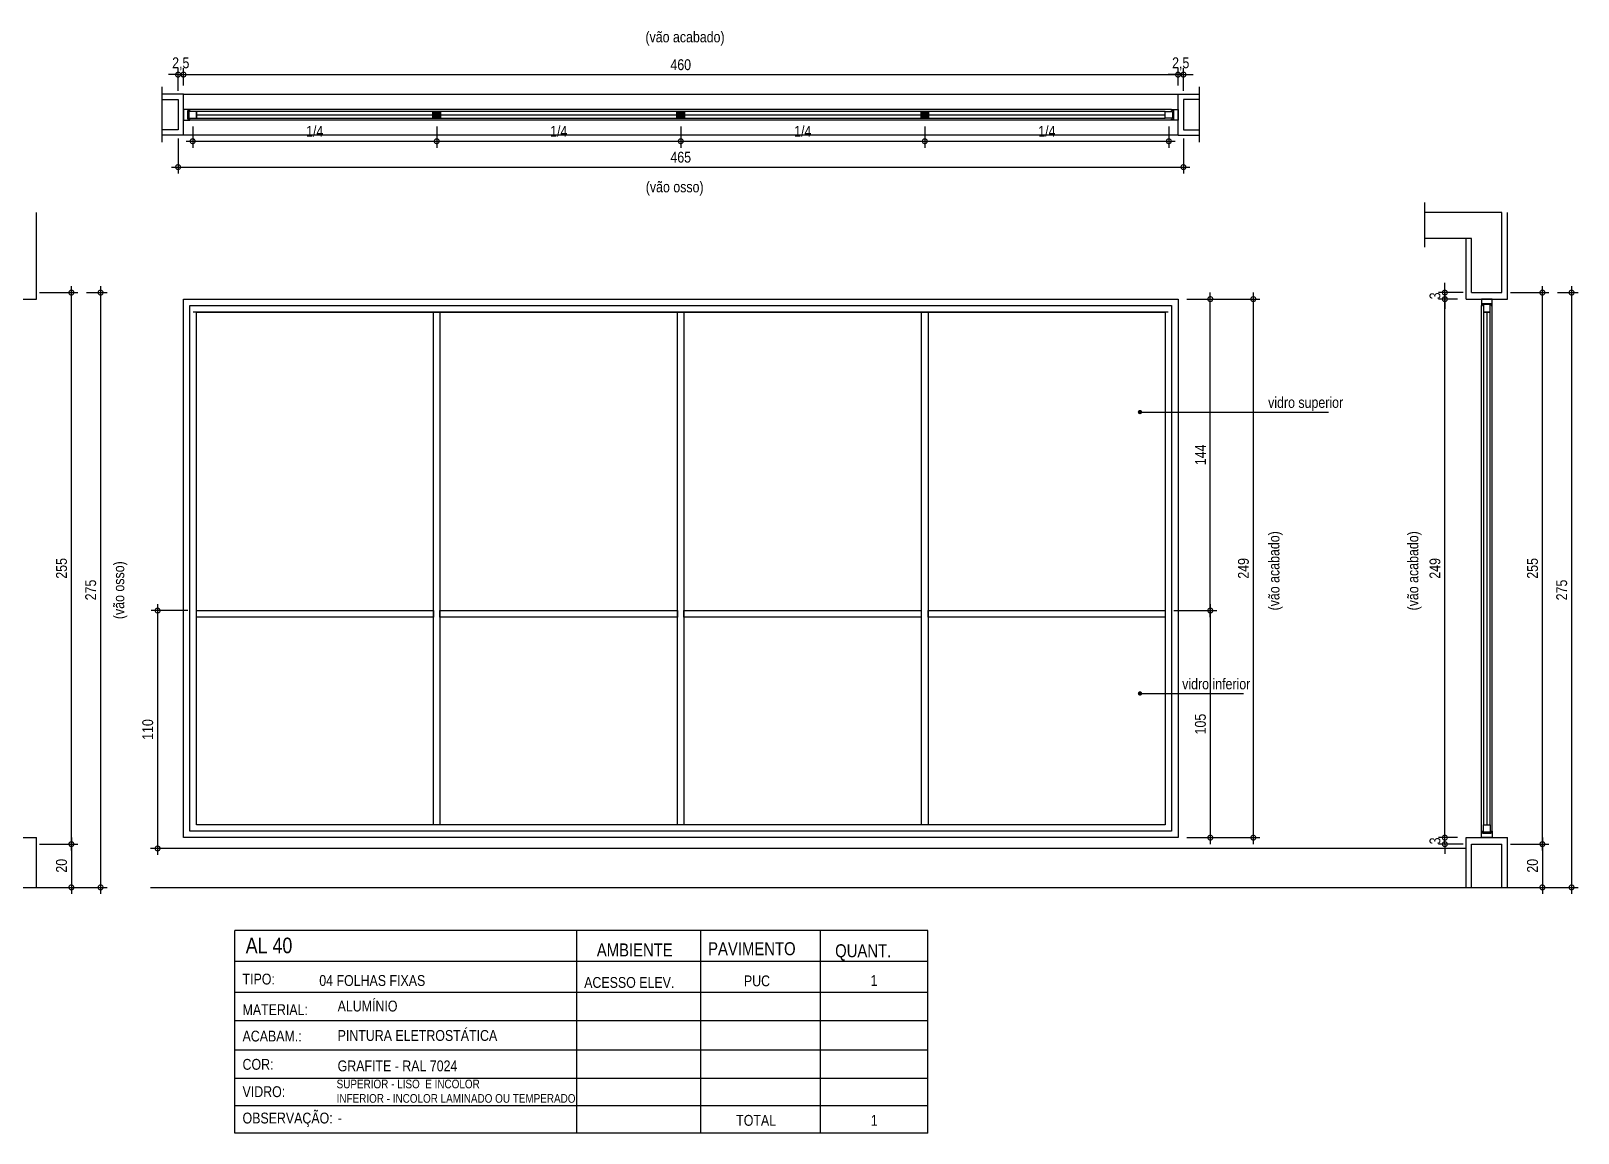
# Model space of a CAD drawing. Header units: metres. Extents: x -0.2 to 51.6, y -20.8 to 5.5.
# Drawn here: x 21.39 to 28.54, y -20.82 to -15.72 of the extents above; entities that cross this region are included whole.
import ezdxf

# ---------------------------------------------------------------- set-up
doc = ezdxf.new("R2010")
doc.units = ezdxf.units.M
doc.linetypes.add('DASHEDX2', pattern=[1.5, 1, -0.5])
for name, color, linetype in [('ARQ-ALV ACAB', 4, 'Continuous'), ('ARQ-ALV OSSO', 5, 'Continuous'), ('ARQ-AUX', 7, 'Continuous'), ('ARQ-AUX1', 1, 'Continuous'), ('ARQ-CAX', 1, 'Continuous'), ('ARQ-CAX @ 1', 1, 'Continuous'), ('ARQ-DIM', 2, 'Continuous'), ('ARQ-ENCH', 1, 'Continuous'), ('ARQ-EST', 2, 'Continuous'), ('ARQ-PRJ', 7, 'DASHEDX2'), ('ARQ-SIM', 1, 'Continuous'), ('ARQ-TXT', 2, 'Continuous'), ('ARQ-TXT01', 2, 'Continuous')]:
    doc.layers.add(name, color=color, linetype=linetype)
doc.styles.add('Adesa', font='ARIALN.TTF')
doc.styles.add('ROMANS', font='romans', dxfattribs={"height": 0.2})
doc.dimstyles.new('1-25ARQ', dxfattribs={"dimscale": 0.25, "dimtxt": 0.2, "dimasz": 0.08, "dimexe": 0.16, "dimexo": 0.1, "dimgap": 0.1, "dimtad": 1, "dimzin": 4, "dimdsep": 46, "dimtxsty": 'ROMANS', "dimblk": 'DOT', "dimcen": 0.1, "dimclrd": 1, "dimclre": 1, "dimclrt": 3, "dimadec": 0, "dimazin": 0, "dimtfac": 1, "dimtix": 1, "dimtmove": 2, "dimatfit": 3, "dimldrblk": 'DOT', "dimfxl": 1, "dimtolj": 1, "dimtzin": 4, "dimlwd": -1, "dimlwe": -1, "dimarcsym": 0})
doc.dimstyles.new('ADESA 1-0025', dxfattribs={"dimtxt": 0.05, "dimasz": 0.045, "dimexe": 0.03, "dimexo": 0.04, "dimgap": 0.02, "dimtad": 1, "dimtoh": 1, "dimdec": 0, "dimlfac": 100, "dimzin": 4, "dimtxsty": 'Adesa', "dimblk": 'DOTSMALL', "dimcen": 1, "dimdle": 0.03, "dimclrd": 1, "dimclre": 1, "dimclrt": 256, "dimazin": 1, "dimtm": 1e-09, "dimtfac": 1, "dimtdec": 0, "dimtix": 1, "dimtmove": 2, "dimatfit": 0, "dimldrblk": 'DOTSMALL', "dimfxl": 0.8, "dimtvp": 2, "dimtolj": 1, "dimtzin": 0, "dimarcsym": 0})

# ---------------------------------------------------------------- blocks, each defined once
blk = doc.blocks.new('_DotSmall')
at = {"color": 0, "linetype": 'ByBlock', "const_width": 0.5}
blk.add_lwpolyline([(-0.0625, 0, 1), (0.0625, 0, 1)], format="xyb", close=True, dxfattribs=at)
blk = doc.blocks.new('*D610')
at = {"layer": 'ARQ-DIM', "color": 1, "lineweight": -2, "transparency": 16777216}
for p, q in [((21.5748, -19.4503), (21.5748, -19.7103)), ((21.4278, -19.4803), (21.6048, -19.4803)), ((21.4278, -19.6803), (21.6048, -19.6803))]:
    blk.add_line(p, q, dxfattribs=at)
at = {"layer": 'Defpoints', "color": 0, "transparency": 16777216}
for p in [(21.3878, -19.4803), (21.3878, -19.6803), (21.5748, -19.6803)]:
    blk.add_point(p, dxfattribs=at)
at = {"layer": 'ARQ-DIM', "color": 1, "lineweight": -2, "transparency": 16777216, "xscale": 0.045, "yscale": 0.045, "zscale": 0.045}
for p, rotation in [((21.5748, -19.4803), 90), ((21.5748, -19.6803), 270)]:
    blk.add_blockref('_DotSmall', p, dxfattribs=dict(at, rotation=rotation))
at = {"layer": 'ARQ-DIM', "transparency": 16777216, "insert": (21.5293, -19.5803), "char_height": 0.05, "attachment_point": 5, "rotation": 90, "style": 'Adesa'}
blk.add_mtext('\\A1;20', dxfattribs=at)
blk = doc.blocks.new('*D611')
at = {"layer": 'ARQ-DIM', "color": 1, "lineweight": -2, "transparency": 16777216}
for p, q in [((21.4278, -16.9303), (21.6048, -16.9303)), ((21.5748, -19.5103), (21.5748, -16.9003)), ((21.4278, -19.4803), (21.6048, -19.4803))]:
    blk.add_line(p, q, dxfattribs=at)
at = {"layer": 'Defpoints', "color": 0, "transparency": 16777216}
for p in [(21.3878, -16.9303), (21.5748, -16.9303), (21.3878, -19.4803)]:
    blk.add_point(p, dxfattribs=at)
at = {"layer": 'ARQ-DIM', "color": 1, "lineweight": -2, "transparency": 16777216, "xscale": 0.045, "yscale": 0.045, "zscale": 0.045}
for p, rotation in [((21.5748, -16.9303), 90), ((21.5748, -19.4803), 270)]:
    blk.add_blockref('_DotSmall', p, dxfattribs=dict(at, rotation=rotation))
at = {"layer": 'ARQ-DIM', "transparency": 16777216, "insert": (21.5293, -18.2053), "char_height": 0.05, "attachment_point": 5, "rotation": 90, "style": 'Adesa'}
blk.add_mtext('\\A1;255', dxfattribs=at)
blk = doc.blocks.new('*D612')
at = {"layer": 'ARQ-DIM', "color": 1, "lineweight": -2, "transparency": 16777216}
for p, q in [((21.6448, -16.9303), (21.7399, -16.9303)), ((21.7099, -16.9003), (21.7099, -19.7103)), ((21.6448, -19.6803), (21.7399, -19.6803))]:
    blk.add_line(p, q, dxfattribs=at)
at = {"layer": 'Defpoints', "color": 0, "transparency": 16777216}
for p in [(21.6048, -16.9303), (21.6048, -19.6803), (21.7099, -19.6803)]:
    blk.add_point(p, dxfattribs=at)
at = {"layer": 'ARQ-DIM', "color": 1, "lineweight": -2, "transparency": 16777216, "xscale": 0.045, "yscale": 0.045, "zscale": 0.045}
for p, rotation in [((21.7099, -16.9303), 90), ((21.7099, -19.6803), 270)]:
    blk.add_blockref('_DotSmall', p, dxfattribs=dict(at, rotation=rotation))
at = {"layer": 'ARQ-DIM', "transparency": 16777216, "insert": (21.6643, -18.3053), "char_height": 0.05, "attachment_point": 5, "rotation": 90, "style": 'Adesa'}
blk.add_mtext('\\A1;275', dxfattribs=at)
blk = doc.blocks.new('*U623')
at = {"color": 0, "linetype": 'ByBlock', "ltscale": 0.5}
for points in [[(0.02, -0.045), (0.02, -0.045), (0.02, -0.045), (0.02, -0.045), (0.02, -0.045), (0.02, -0.045), (0.02, -0.045), (0.02, -0.045), (0.02, -0.045), (0.03, -0.045), (0.03, -0.05), (0, -0.05), (0, 0), (0.03, 0), (0.03, -0.005), (0.02, -0.005), (0.02, -0.045)], [(4.58, -0.045), (4.58, -0.045), (4.58, -0.045), (4.58, -0.045), (4.58, -0.045), (4.58, -0.045), (4.58, -0.045), (4.58, -0.045), (4.58, -0.045), (4.57, -0.045), (4.57, -0.05), (4.6, -0.05), (4.6, 0), (4.57, 0), (4.57, -0.005), (4.58, -0.005), (4.58, -0.045)], [(0.025, -0.01), (0.06, -0.01), (0.06, -0.04), (0.025, -0.04)], [(4.575, -0.01), (4.54, -0.01), (4.54, -0.04), (4.575, -0.04)]]:
    blk.add_lwpolyline(points, close=True, dxfattribs=at)
at = {"color": 8, "linetype": 'ByBlock', "ltscale": 0.5}
for points in [[(4.57, 0), (0.03, 0)], [(4.57, -0.05), (0.03, -0.05)]]:
    blk.add_lwpolyline(points, dxfattribs=at)
at = {"color": 7, "linetype": 'ByBlock', "ltscale": 0.5}
blk.add_lwpolyline([(4.54, -0.01), (4.54, -0.04), (0.06, -0.04), (0.06, -0.01)], close=True, dxfattribs=at)
blk.add_lwpolyline([(0.06, -0.025), (4.54, -0.025)], dxfattribs=at)
blk = doc.blocks.new('*D628')
at = {"layer": 'ARQ-DIM', "color": 1, "lineweight": -2, "transparency": 16777216}
for p, q in [((26.6933, -15.9224), (26.6483, -15.9224)), ((26.6933, -15.973), (26.6933, -15.8924)), ((26.7183, -15.9224), (26.6933, -15.9224)), ((26.7183, -15.998), (26.7183, -15.8924)), ((26.7183, -15.9224), (26.7633, -15.9224))]:
    blk.add_line(p, q, dxfattribs=at)
at = {"layer": 'Defpoints', "color": 0, "transparency": 16777216}
for p in [(26.6933, -15.9224), (26.6933, -16.013), (26.7183, -16.038)]:
    blk.add_point(p, dxfattribs=at)
at = {"layer": 'ARQ-DIM', "color": 1, "lineweight": -2, "transparency": 16777216, "xscale": 0.045, "yscale": 0.045, "zscale": 0.045}
blk.add_blockref('_DotSmall', (26.6933, -15.9224), dxfattribs=at)
at = {"layer": 'ARQ-DIM', "color": 1, "lineweight": -2, "transparency": 16777216, "xscale": 0.045, "yscale": 0.045, "zscale": 0.045, "rotation": 180}
blk.add_blockref('_DotSmall', (26.7183, -15.9224), dxfattribs=at)
at = {"layer": 'ARQ-DIM', "transparency": 16777216, "insert": (26.7058, -15.8723), "char_height": 0.05, "attachment_point": 5, "style": 'Adesa'}
blk.add_mtext('\\A1;2,5', dxfattribs=at)
blk = doc.blocks.new('*D629')
at = {"layer": 'ARQ-DIM', "color": 1, "lineweight": -2, "transparency": 16777216}
for p, q in [((22.0683, -15.9224), (22.0233, -15.9224)), ((22.0683, -15.998), (22.0683, -15.8924)), ((22.0683, -15.9224), (22.0933, -15.9224)), ((22.0933, -15.973), (22.0933, -15.8924)), ((22.0933, -15.9224), (22.1383, -15.9224))]:
    blk.add_line(p, q, dxfattribs=at)
at = {"layer": 'Defpoints', "color": 0, "transparency": 16777216}
for p in [(22.0933, -15.9224), (22.0933, -16.013), (22.0683, -16.038)]:
    blk.add_point(p, dxfattribs=at)
at = {"layer": 'ARQ-DIM', "color": 1, "lineweight": -2, "transparency": 16777216, "xscale": 0.045, "yscale": 0.045, "zscale": 0.045}
blk.add_blockref('_DotSmall', (22.0683, -15.9224), dxfattribs=at)
at = {"layer": 'ARQ-DIM', "color": 1, "lineweight": -2, "transparency": 16777216, "xscale": 0.045, "yscale": 0.045, "zscale": 0.045, "rotation": 180}
blk.add_blockref('_DotSmall', (22.0933, -15.9224), dxfattribs=at)
at = {"layer": 'ARQ-DIM', "transparency": 16777216, "insert": (22.0808, -15.8723), "char_height": 0.05, "attachment_point": 5, "style": 'Adesa'}
blk.add_mtext('\\A1;2,5', dxfattribs=at)
blk = doc.blocks.new('*D626')
at = {"layer": 'ARQ-DIM', "color": 1, "lineweight": -2, "transparency": 16777216}
for p, q in [((22.0683, -16.218), (22.0683, -16.3799)), ((26.7183, -16.218), (26.7183, -16.3799)), ((22.0383, -16.3499), (26.7483, -16.3499))]:
    blk.add_line(p, q, dxfattribs=at)
at = {"layer": 'Defpoints', "color": 0, "transparency": 16777216}
for p in [(22.0683, -16.178), (26.7183, -16.178), (26.7183, -16.3499)]:
    blk.add_point(p, dxfattribs=at)
at = {"layer": 'ARQ-DIM', "color": 1, "lineweight": -2, "transparency": 16777216, "xscale": 0.045, "yscale": 0.045, "zscale": 0.045, "rotation": 180}
blk.add_blockref('_DotSmall', (22.0683, -16.3499), dxfattribs=at)
at = {"layer": 'ARQ-DIM', "color": 1, "lineweight": -2, "transparency": 16777216, "xscale": 0.045, "yscale": 0.045, "zscale": 0.045}
blk.add_blockref('_DotSmall', (26.7183, -16.3499), dxfattribs=at)
at = {"layer": 'ARQ-DIM', "transparency": 16777216, "insert": (24.3933, -16.3044), "char_height": 0.05, "attachment_point": 5, "style": 'Adesa'}
blk.add_mtext('\\A1;465', dxfattribs=at)
blk = doc.blocks.new('*D627')
at = {"layer": 'ARQ-DIM', "color": 1, "lineweight": -2, "transparency": 16777216}
for p, q in [((22.0633, -15.9224), (26.7233, -15.9224)), ((22.0933, -15.973), (22.0933, -15.8924)), ((26.6933, -15.9052), (26.6933, -15.8924))]:
    blk.add_line(p, q, dxfattribs=at)
at = {"layer": 'Defpoints', "color": 0, "transparency": 16777216}
for p in [(26.6933, -15.9224), (26.6933, -15.9452), (22.0933, -16.013)]:
    blk.add_point(p, dxfattribs=at)
at = {"layer": 'ARQ-DIM', "color": 1, "lineweight": -2, "transparency": 16777216, "xscale": 0.045, "yscale": 0.045, "zscale": 0.045, "rotation": 180}
blk.add_blockref('_DotSmall', (22.0933, -15.9224), dxfattribs=at)
at = {"layer": 'ARQ-DIM', "color": 1, "lineweight": -2, "transparency": 16777216, "xscale": 0.045, "yscale": 0.045, "zscale": 0.045}
blk.add_blockref('_DotSmall', (26.6933, -15.9224), dxfattribs=at)
at = {"layer": 'ARQ-DIM', "transparency": 16777216, "insert": (24.3933, -15.8768), "char_height": 0.05, "attachment_point": 5, "style": 'Adesa'}
blk.add_mtext('\\A1;460', dxfattribs=at)
blk = doc.blocks.new('*U609')
at = {"color": 0, "linetype": 'ByBlock', "ltscale": 0.5}
for points in [[(0.02, -0.045), (0.02, -0.045), (0.02, -0.045), (0.02, -0.045), (0.02, -0.045), (0.02, -0.045), (0.02, -0.045), (0.02, -0.045), (0.02, -0.045), (0.03, -0.045), (0.03, -0.05), (0, -0.05), (0, 0), (0.03, 0), (0.03, -0.005), (0.02, -0.005), (0.02, -0.045)], [(2.47, -0.045), (2.47, -0.045), (2.47, -0.045), (2.47, -0.045), (2.47, -0.045), (2.47, -0.045), (2.47, -0.045), (2.47, -0.045), (2.47, -0.045), (2.46, -0.045), (2.46, -0.05), (2.49, -0.05), (2.49, 0), (2.46, 0), (2.46, -0.005), (2.47, -0.005), (2.47, -0.045)], [(0.025, -0.01), (0.06, -0.01), (0.06, -0.04), (0.025, -0.04)], [(2.465, -0.01), (2.43, -0.01), (2.43, -0.04), (2.465, -0.04)]]:
    blk.add_lwpolyline(points, close=True, dxfattribs=at)
at = {"color": 8, "linetype": 'ByBlock', "ltscale": 0.5}
for points in [[(2.46, 0), (0.03, 0)], [(2.46, -0.05), (0.03, -0.05)]]:
    blk.add_lwpolyline(points, dxfattribs=at)
at = {"color": 7, "linetype": 'ByBlock', "ltscale": 0.5}
blk.add_lwpolyline([(2.43, -0.01), (2.43, -0.04), (0.06, -0.04), (0.06, -0.01)], close=True, dxfattribs=at)
blk.add_lwpolyline([(0.06, -0.025), (2.43, -0.025)], dxfattribs=at)
blk = doc.blocks.new('*D630')
at = {"layer": 'ARQ-DIM', "color": 1, "lineweight": -2, "transparency": 16777216}
for p, q in [((28.3785, -19.4503), (28.3785, -19.7103)), ((28.2314, -19.4803), (28.4085, -19.4803)), ((28.2314, -19.6803), (28.4085, -19.6803))]:
    blk.add_line(p, q, dxfattribs=at)
at = {"layer": 'Defpoints', "color": 0, "transparency": 16777216}
for p in [(28.1914, -19.4803), (28.1914, -19.6803), (28.3785, -19.6803)]:
    blk.add_point(p, dxfattribs=at)
at = {"layer": 'ARQ-DIM', "color": 1, "lineweight": -2, "transparency": 16777216, "xscale": 0.045, "yscale": 0.045, "zscale": 0.045}
for p, rotation in [((28.3785, -19.4803), 90), ((28.3785, -19.6803), 270)]:
    blk.add_blockref('_DotSmall', p, dxfattribs=dict(at, rotation=rotation))
at = {"layer": 'ARQ-DIM', "transparency": 16777216, "insert": (28.3329, -19.5803), "char_height": 0.05, "attachment_point": 5, "rotation": 90, "style": 'Adesa'}
blk.add_mtext('\\A1;20', dxfattribs=at)
blk = doc.blocks.new('*D631')
at = {"layer": 'ARQ-DIM', "color": 1, "lineweight": -2, "transparency": 16777216}
for p, q in [((28.2314, -16.9303), (28.4085, -16.9303)), ((28.3785, -19.5103), (28.3785, -16.9003)), ((28.2314, -19.4803), (28.4085, -19.4803))]:
    blk.add_line(p, q, dxfattribs=at)
at = {"layer": 'Defpoints', "color": 0, "transparency": 16777216}
for p in [(28.1914, -16.9303), (28.3785, -16.9303), (28.1914, -19.4803)]:
    blk.add_point(p, dxfattribs=at)
at = {"layer": 'ARQ-DIM', "color": 1, "lineweight": -2, "transparency": 16777216, "xscale": 0.045, "yscale": 0.045, "zscale": 0.045}
for p, rotation in [((28.3785, -16.9303), 90), ((28.3785, -19.4803), 270)]:
    blk.add_blockref('_DotSmall', p, dxfattribs=dict(at, rotation=rotation))
at = {"layer": 'ARQ-DIM', "transparency": 16777216, "insert": (28.3329, -18.2053), "char_height": 0.05, "attachment_point": 5, "rotation": 90, "style": 'Adesa'}
blk.add_mtext('\\A1;255', dxfattribs=at)
blk = doc.blocks.new('*D625')
at = {"layer": 'ARQ-DIM', "color": 1, "lineweight": -2, "transparency": 16777216}
for p, q in [((28.4485, -16.9303), (28.5435, -16.9303)), ((28.5135, -16.9003), (28.5135, -19.7103)), ((28.4485, -19.6803), (28.5435, -19.6803))]:
    blk.add_line(p, q, dxfattribs=at)
at = {"layer": 'Defpoints', "color": 0, "transparency": 16777216}
for p in [(28.4085, -16.9303), (28.4085, -19.6803), (28.5135, -19.6803)]:
    blk.add_point(p, dxfattribs=at)
at = {"layer": 'ARQ-DIM', "color": 1, "lineweight": -2, "transparency": 16777216, "xscale": 0.045, "yscale": 0.045, "zscale": 0.045}
for p, rotation in [((28.5135, -16.9303), 90), ((28.5135, -19.6803), 270)]:
    blk.add_blockref('_DotSmall', p, dxfattribs=dict(at, rotation=rotation))
at = {"layer": 'ARQ-DIM', "transparency": 16777216, "insert": (28.468, -18.3053), "char_height": 0.05, "attachment_point": 5, "rotation": 90, "style": 'Adesa'}
blk.add_mtext('\\A1;275', dxfattribs=at)
blk = doc.blocks.new('*D632')
at = {"layer": 'ARQ-DIM', "color": 1, "lineweight": -2, "transparency": 16777216}
for p, q in [((27.9273, -19.4803), (27.9273, -16.9303)), ((27.9864, -16.9603), (27.8973, -16.9603)), ((27.9864, -19.4503), (27.8973, -19.4503))]:
    blk.add_line(p, q, dxfattribs=at)
at = {"layer": 'Defpoints', "color": 0, "transparency": 16777216}
for p in [(27.9273, -16.9603), (28.0264, -16.9603), (28.0264, -19.4503)]:
    blk.add_point(p, dxfattribs=at)
at = {"layer": 'ARQ-DIM', "color": 1, "lineweight": -2, "transparency": 16777216, "xscale": 0.045, "yscale": 0.045, "zscale": 0.045}
for p, rotation in [((27.9273, -16.9603), 90), ((27.9273, -19.4503), 270)]:
    blk.add_blockref('_DotSmall', p, dxfattribs=dict(at, rotation=rotation))
at = {"layer": 'ARQ-DIM', "transparency": 16777216, "insert": (27.8818, -18.2053), "char_height": 0.05, "attachment_point": 5, "rotation": 90, "style": 'Adesa'}
blk.add_mtext('\\A1;249', dxfattribs=at)
blk = doc.blocks.new('*D633')
at = {"layer": 'ARQ-DIM', "color": 1, "lineweight": -2, "transparency": 16777216}
for p, q in [((27.9273, -16.9303), (27.9273, -16.8853)), ((28.0114, -16.9303), (27.8973, -16.9303)), ((27.9273, -16.9303), (27.9273, -16.9603)), ((27.9864, -16.9603), (27.8973, -16.9603)), ((27.9273, -16.9603), (27.9273, -17.0053))]:
    blk.add_line(p, q, dxfattribs=at)
at = {"layer": 'Defpoints', "color": 0, "transparency": 16777216}
for p in [(28.0514, -16.9303), (27.9273, -16.9603), (28.0264, -16.9603)]:
    blk.add_point(p, dxfattribs=at)
at = {"layer": 'ARQ-DIM', "color": 1, "lineweight": -2, "transparency": 16777216, "xscale": 0.045, "yscale": 0.045, "zscale": 0.045}
for p, rotation in [((27.9273, -16.9303), 270), ((27.9273, -16.9603), 90)]:
    blk.add_blockref('_DotSmall', p, dxfattribs=dict(at, rotation=rotation))
at = {"layer": 'ARQ-DIM', "transparency": 16777216, "insert": (27.8818, -16.9453), "char_height": 0.05, "attachment_point": 5, "rotation": 90, "style": 'Adesa'}
blk.add_mtext('\\A1;3', dxfattribs=at)
blk = doc.blocks.new('*D634')
at = {"layer": 'ARQ-DIM', "color": 1, "lineweight": -2, "transparency": 16777216}
for p, q in [((27.9864, -19.4503), (27.8973, -19.4503)), ((27.9273, -19.4503), (27.9273, -19.4053)), ((27.9273, -19.4803), (27.9273, -19.4503)), ((28.0114, -19.4803), (27.8973, -19.4803)), ((27.9273, -19.4803), (27.9273, -19.5253))]:
    blk.add_line(p, q, dxfattribs=at)
at = {"layer": 'Defpoints', "color": 0, "transparency": 16777216}
for p in [(27.9273, -19.4503), (28.0264, -19.4503), (28.0514, -19.4803)]:
    blk.add_point(p, dxfattribs=at)
at = {"layer": 'ARQ-DIM', "color": 1, "lineweight": -2, "transparency": 16777216, "xscale": 0.045, "yscale": 0.045, "zscale": 0.045}
for p, rotation in [((27.9273, -19.4503), 270), ((27.9273, -19.4803), 90)]:
    blk.add_blockref('_DotSmall', p, dxfattribs=dict(at, rotation=rotation))
at = {"layer": 'ARQ-DIM', "transparency": 16777216, "insert": (27.8818, -19.4653), "char_height": 0.05, "attachment_point": 5, "rotation": 90, "style": 'Adesa'}
blk.add_mtext('\\A1;3', dxfattribs=at)
blk = doc.blocks.new('*D635')
at = {"layer": 'ARQ-DIM', "color": 1, "lineweight": -2, "transparency": 16777216}
for p, q in [((21.9737, -18.3703), (21.9737, -19.5303)), ((22.1133, -18.4003), (21.9437, -18.4003)), ((22.1133, -19.5003), (21.9437, -19.5003))]:
    blk.add_line(p, q, dxfattribs=at)
at = {"layer": 'Defpoints', "color": 0, "transparency": 16777216}
for p in [(22.1533, -18.4003), (21.9737, -19.5003), (22.1533, -19.5003)]:
    blk.add_point(p, dxfattribs=at)
at = {"layer": 'ARQ-DIM', "color": 1, "lineweight": -2, "transparency": 16777216, "xscale": 0.045, "yscale": 0.045, "zscale": 0.045}
for p, rotation in [((21.9737, -18.4003), 90), ((21.9737, -19.5003), 270)]:
    blk.add_blockref('_DotSmall', p, dxfattribs=dict(at, rotation=rotation))
at = {"layer": 'ARQ-DIM', "transparency": 16777216, "insert": (21.9282, -18.9503), "char_height": 0.05, "attachment_point": 5, "rotation": 90, "style": 'Adesa'}
blk.add_mtext('\\A1;110', dxfattribs=at)
blk = doc.blocks.new('*D636')
at = {"layer": 'ARQ-DIM', "color": 1, "lineweight": -2, "transparency": 16777216}
for p, q in [((27.0415, -16.9303), (27.0415, -19.4803)), ((26.7333, -16.9603), (27.0715, -16.9603)), ((26.7333, -19.4503), (27.0715, -19.4503))]:
    blk.add_line(p, q, dxfattribs=at)
at = {"layer": 'Defpoints', "color": 0, "transparency": 16777216}
for p in [(26.6933, -16.9603), (26.6933, -19.4503), (27.0415, -19.4503)]:
    blk.add_point(p, dxfattribs=at)
at = {"layer": 'ARQ-DIM', "color": 1, "lineweight": -2, "transparency": 16777216, "xscale": 0.045, "yscale": 0.045, "zscale": 0.045}
for p, rotation in [((27.0415, -16.9603), 90), ((27.0415, -19.4503), 270)]:
    blk.add_blockref('_DotSmall', p, dxfattribs=dict(at, rotation=rotation))
at = {"layer": 'ARQ-DIM', "transparency": 16777216, "insert": (26.996, -18.2053), "char_height": 0.05, "attachment_point": 5, "rotation": 90, "style": 'Adesa'}
blk.add_mtext('\\A1;249', dxfattribs=at)
blk = doc.blocks.new('*D637')
at = {"layer": 'ARQ-DIM', "color": 1, "lineweight": -2, "transparency": 16777216}
for p, q in [((26.8426, -18.3703), (26.8426, -19.4803)), ((26.6733, -18.4003), (26.8726, -18.4003)), ((26.7333, -19.4503), (26.8726, -19.4503))]:
    blk.add_line(p, q, dxfattribs=at)
at = {"layer": 'Defpoints', "color": 0, "transparency": 16777216}
for p in [(26.6333, -18.4003), (26.6933, -19.4503), (26.8426, -19.4503)]:
    blk.add_point(p, dxfattribs=at)
at = {"layer": 'ARQ-DIM', "color": 1, "lineweight": -2, "transparency": 16777216, "xscale": 0.045, "yscale": 0.045, "zscale": 0.045}
for p, rotation in [((26.8426, -18.4003), 90), ((26.8426, -19.4503), 270)]:
    blk.add_blockref('_DotSmall', p, dxfattribs=dict(at, rotation=rotation))
at = {"layer": 'ARQ-DIM', "transparency": 16777216, "insert": (26.797, -18.9253), "char_height": 0.05, "attachment_point": 5, "rotation": 90, "style": 'Adesa'}
blk.add_mtext('\\A1;105', dxfattribs=at)
blk = doc.blocks.new('*D624')
at = {"layer": 'ARQ-DIM', "color": 1, "lineweight": -2, "transparency": 16777216}
for p, q in [((26.8426, -18.4303), (26.8426, -16.9303)), ((26.7333, -16.9603), (26.8726, -16.9603)), ((26.6733, -18.4003), (26.8726, -18.4003))]:
    blk.add_line(p, q, dxfattribs=at)
at = {"layer": 'Defpoints', "color": 0, "transparency": 16777216}
for p in [(26.6933, -16.9603), (26.8426, -16.9603), (26.6333, -18.4003)]:
    blk.add_point(p, dxfattribs=at)
at = {"layer": 'ARQ-DIM', "color": 1, "lineweight": -2, "transparency": 16777216, "xscale": 0.045, "yscale": 0.045, "zscale": 0.045}
for p, rotation in [((26.8426, -16.9603), 90), ((26.8426, -18.4003), 270)]:
    blk.add_blockref('_DotSmall', p, dxfattribs=dict(at, rotation=rotation))
at = {"layer": 'ARQ-DIM', "transparency": 16777216, "insert": (26.7975, -17.6803), "char_height": 0.05, "attachment_point": 5, "rotation": 90, "style": 'Adesa'}
blk.add_mtext('\\A1;144', dxfattribs=at)
blk = doc.blocks.new('*D641')
at = {"layer": 'ARQ-DIM', "color": 1, "lineweight": -2, "transparency": 16777216}
for p, q in [((22.1358, -16.163), (22.1358, -16.2604)), ((23.2646, -16.163), (23.2646, -16.2604)), ((22.1058, -16.2304), (23.2946, -16.2304))]:
    blk.add_line(p, q, dxfattribs=at)
at = {"layer": 'Defpoints', "color": 0, "transparency": 16777216}
for p in [(22.1358, -16.123), (23.2646, -16.123), (23.2646, -16.2304)]:
    blk.add_point(p, dxfattribs=at)
at = {"layer": 'ARQ-DIM', "color": 1, "lineweight": -2, "transparency": 16777216, "xscale": 0.045, "yscale": 0.045, "zscale": 0.045, "rotation": 180}
blk.add_blockref('_DotSmall', (22.1358, -16.2304), dxfattribs=at)
at = {"layer": 'ARQ-DIM', "color": 1, "lineweight": -2, "transparency": 16777216, "xscale": 0.045, "yscale": 0.045, "zscale": 0.045}
blk.add_blockref('_DotSmall', (23.2646, -16.2304), dxfattribs=at)
at = {"layer": 'ARQ-DIM', "transparency": 16777216, "insert": (22.7002, -16.1846), "char_height": 0.05, "attachment_point": 5, "style": 'Adesa'}
blk.add_mtext('\\A1;1/4', dxfattribs=at)
blk = doc.blocks.new('*D642')
at = {"layer": 'ARQ-DIM', "color": 1, "lineweight": -2, "transparency": 16777216}
for p, q in [((23.2646, -16.163), (23.2646, -16.2604)), ((24.3933, -16.163), (24.3933, -16.2604)), ((23.2346, -16.2304), (24.4233, -16.2304))]:
    blk.add_line(p, q, dxfattribs=at)
at = {"layer": 'Defpoints', "color": 0, "transparency": 16777216}
for p in [(23.2646, -16.123), (24.3933, -16.123), (24.3933, -16.2304)]:
    blk.add_point(p, dxfattribs=at)
at = {"layer": 'ARQ-DIM', "color": 1, "lineweight": -2, "transparency": 16777216, "xscale": 0.045, "yscale": 0.045, "zscale": 0.045, "rotation": 180}
blk.add_blockref('_DotSmall', (23.2646, -16.2304), dxfattribs=at)
at = {"layer": 'ARQ-DIM', "color": 1, "lineweight": -2, "transparency": 16777216, "xscale": 0.045, "yscale": 0.045, "zscale": 0.045}
blk.add_blockref('_DotSmall', (24.3933, -16.2304), dxfattribs=at)
at = {"layer": 'ARQ-DIM', "transparency": 16777216, "insert": (23.829, -16.1846), "char_height": 0.05, "attachment_point": 5, "style": 'Adesa'}
blk.add_mtext('\\A1;1/4', dxfattribs=at)
blk = doc.blocks.new('*D643')
at = {"layer": 'ARQ-DIM', "color": 1, "lineweight": -2, "transparency": 16777216}
for p, q in [((24.3933, -16.163), (24.3933, -16.2604)), ((25.5221, -16.163), (25.5221, -16.2604)), ((24.3633, -16.2304), (25.5521, -16.2304))]:
    blk.add_line(p, q, dxfattribs=at)
at = {"layer": 'Defpoints', "color": 0, "transparency": 16777216}
for p in [(24.3933, -16.123), (25.5221, -16.123), (25.5221, -16.2304)]:
    blk.add_point(p, dxfattribs=at)
at = {"layer": 'ARQ-DIM', "color": 1, "lineweight": -2, "transparency": 16777216, "xscale": 0.045, "yscale": 0.045, "zscale": 0.045, "rotation": 180}
blk.add_blockref('_DotSmall', (24.3933, -16.2304), dxfattribs=at)
at = {"layer": 'ARQ-DIM', "color": 1, "lineweight": -2, "transparency": 16777216, "xscale": 0.045, "yscale": 0.045, "zscale": 0.045}
blk.add_blockref('_DotSmall', (25.5221, -16.2304), dxfattribs=at)
at = {"layer": 'ARQ-DIM', "transparency": 16777216, "insert": (24.9577, -16.1846), "char_height": 0.05, "attachment_point": 5, "style": 'Adesa'}
blk.add_mtext('\\A1;1/4', dxfattribs=at)
blk = doc.blocks.new('*D644')
at = {"layer": 'ARQ-DIM', "color": 1, "lineweight": -2, "transparency": 16777216}
for p, q in [((25.5221, -16.163), (25.5221, -16.2604)), ((26.6508, -16.163), (26.6508, -16.2604)), ((25.4921, -16.2304), (26.6808, -16.2304))]:
    blk.add_line(p, q, dxfattribs=at)
at = {"layer": 'Defpoints', "color": 0, "transparency": 16777216}
for p in [(25.5221, -16.123), (26.6508, -16.123), (26.6508, -16.2304)]:
    blk.add_point(p, dxfattribs=at)
at = {"layer": 'ARQ-DIM', "color": 1, "lineweight": -2, "transparency": 16777216, "xscale": 0.045, "yscale": 0.045, "zscale": 0.045, "rotation": 180}
blk.add_blockref('_DotSmall', (25.5221, -16.2304), dxfattribs=at)
at = {"layer": 'ARQ-DIM', "color": 1, "lineweight": -2, "transparency": 16777216, "xscale": 0.045, "yscale": 0.045, "zscale": 0.045}
blk.add_blockref('_DotSmall', (26.6508, -16.2304), dxfattribs=at)
at = {"layer": 'ARQ-DIM', "transparency": 16777216, "insert": (26.0865, -16.1846), "char_height": 0.05, "attachment_point": 5, "style": 'Adesa'}
blk.add_mtext('\\A1;1/4', dxfattribs=at)
blk = doc.blocks.new('_Dot')
at = {"color": 0, "linetype": 'ByBlock', "lineweight": -2}
blk.add_line((-0.5, 0), (-1, 0), dxfattribs=at)
at = {"color": 0, "linetype": 'ByBlock', "const_width": 0.5}
blk.add_lwpolyline([(-0.25, 0, 1), (0.25, 0, 1)], format="xyb", close=True, dxfattribs=at)
blk = doc.blocks.new('ALUMINIO')
at = {"layer": 'ARQ-AUX'}
h = blk.add_hatch(color=255, dxfattribs=at)
h.dxf.hatch_style = 1
h.paths.add_polyline_path([(23.2471, -16.093), (23.2821, -16.093), (23.2821, -16.123), (23.2471, -16.123)])
h = blk.add_hatch(color=255, dxfattribs=at)
h.dxf.hatch_style = 1
h.paths.add_polyline_path([(24.3758, -16.093), (24.4108, -16.093), (24.4108, -16.123), (24.3758, -16.123)])
h = blk.add_hatch(color=255, dxfattribs=at)
h.dxf.hatch_style = 1
h.paths.add_polyline_path([(25.5046, -16.093), (25.5396, -16.093), (25.5396, -16.123), (25.5046, -16.123)])
at = {"layer": 'ARQ-ALV ACAB'}
for p, q in [((28.0264, -16.9603), (28.0264, -16.6803)), ((21.2228, -16.9603), (21.4128, -16.9603)), ((28.0264, -16.9603), (28.2164, -16.9603)), ((21.2228, -19.4503), (21.4128, -19.4503)), ((28.0264, -19.6803), (28.0264, -19.4503)), ((28.0264, -19.4503), (28.2164, -19.4503)), ((28.0264, -19.5003), (21.9409, -19.5003))]:
    blk.add_line(p, q, dxfattribs=at)
at = {"layer": 'ARQ-ALV ACAB', "elevation": 0}
for points in [[(22.0933, -16.013), (21.9947, -16.013)], [(22.0933, -16.203), (22.0933, -16.013)], [(22.0933, -16.203), (22.0933, -16.013)], [(26.6933, -16.203), (26.6933, -16.013)], [(26.6933, -16.013), (26.792, -16.013)], [(22.0933, -16.203), (21.9947, -16.203)], [(26.6933, -16.203), (26.792, -16.203)]]:
    blk.add_lwpolyline(points, dxfattribs=at)
at = {"layer": 'ARQ-ALV ACAB'}
for points in [[(21.4128, -16.9603), (21.4128, -16.5603)], [(28.2164, -16.9603), (28.2164, -16.5603)], [(21.4128, -19.6803), (21.4128, -19.4503)], [(28.2164, -19.6803), (28.2164, -19.4503)]]:
    blk.add_lwpolyline(points, dxfattribs=at)
at = {"layer": 'ARQ-ALV OSSO'}
for p, q in [((28.0514, -19.6803), (28.0514, -19.4803)), ((28.0514, -19.4803), (28.1914, -19.4803)), ((28.1914, -19.6803), (28.1914, -19.4803))]:
    blk.add_line(p, q, dxfattribs=at)
at = {"layer": 'ARQ-ALV OSSO', "elevation": 0}
for points in [[(21.9947, -16.038), (22.0683, -16.038), (22.0683, -16.178), (21.9947, -16.178)], [(26.792, -16.038), (26.7183, -16.038), (26.7183, -16.178), (26.792, -16.178)]]:
    blk.add_lwpolyline(points, dxfattribs=at)
at = {"layer": 'ARQ-AUX'}
for points in [[(21.9947, -16.2347), (21.9947, -15.9783)], [(26.792, -16.2347), (26.792, -15.9783)]]:
    blk.add_lwpolyline(points, dxfattribs=at)
at = {"layer": 'ARQ-AUX1', "elevation": 0}
for points in [[(22.0933, -16.013), (26.6933, -16.013)], [(26.6933, -16.203), (22.0933, -16.203)]]:
    blk.add_lwpolyline(points, dxfattribs=at)
for points in [[(23.2471, -16.093), (23.2821, -16.093), (23.2821, -16.123), (23.2471, -16.123)], [(24.3758, -16.093), (24.4108, -16.093), (24.4108, -16.123), (24.3758, -16.123)], [(25.5046, -16.093), (25.5396, -16.093), (25.5396, -16.123), (25.5046, -16.123)]]:
    blk.add_lwpolyline(points, close=True, dxfattribs=at)
at = {"layer": 'ARQ-CAX'}
for points in [[(22.0933, -16.9603), (26.6933, -16.9603), (26.6933, -19.4503), (22.0933, -19.4503)], [(22.1233, -16.9903), (26.6633, -16.9903), (26.6633, -19.4203), (22.1233, -19.4203)], [(22.1533, -17.0203), (26.6333, -17.0203), (26.6333, -19.3903), (22.1533, -19.3903)], [(23.2496, -17.0203), (23.2796, -17.0203), (23.2796, -19.3903), (23.2496, -19.3903)], [(24.3783, -17.0203), (24.4083, -17.0203), (24.4083, -19.3903), (24.3783, -19.3903)], [(25.5071, -17.0203), (25.5371, -17.0203), (25.5371, -19.3903), (25.5071, -19.3903)], [(22.1533, -18.4003), (23.2496, -18.4003), (23.2496, -18.4303), (22.1533, -18.4303)], [(23.2796, -18.4003), (24.3783, -18.4003), (24.3783, -18.4303), (23.2796, -18.4303)], [(24.4083, -18.4003), (25.5046, -18.4003), (25.5046, -18.4303), (24.4083, -18.4303)], [(25.5371, -18.4003), (26.6333, -18.4003), (26.6333, -18.4303), (25.5371, -18.4303)]]:
    blk.add_lwpolyline(points, close=True, dxfattribs=at)
blk.add_lwpolyline([(26.6483, -17.0203), (22.1383, -17.0203)], dxfattribs=at)
at = {"layer": 'ARQ-ENCH', "ltscale": 0.01}
for p, q in [((25.5367, -19.8792), (22.3306, -19.8792)), ((22.3306, -20.8161), (22.3306, -19.8792)), ((23.912, -20.8161), (23.912, -19.8792)), ((23.912, -20.8161), (23.912, -19.8792)), ((24.4852, -19.8792), (24.4852, -20.8161)), ((25.0375, -19.8792), (25.0375, -20.8161)), ((25.5367, -20.8161), (25.5367, -19.8792)), ((25.5367, -20.023), (22.3306, -20.023)), ((25.5367, -20.1669), (22.3306, -20.1669)), ((25.5367, -20.2976), (22.3306, -20.2976)), ((25.5367, -20.4327), (22.3306, -20.4327)), ((25.5367, -20.5634), (22.3306, -20.5634)), ((25.5367, -20.6897), (22.3306, -20.6897)), ((25.5367, -20.8161), (22.3306, -20.8161))]:
    blk.add_line(p, q, dxfattribs=at)
at = {"layer": 'ARQ-EST'}
for p, q in [((28.0514, -16.6803), (27.8354, -16.6803)), ((28.0514, -16.9303), (28.0514, -16.6803)), ((28.1914, -16.9303), (28.1914, -16.6803)), ((28.0514, -16.9303), (28.1914, -16.9303)), ((14.6136, -19.6803), (21.6599, -19.6803)), ((21.9409, -19.6803), (28.4635, -19.6803))]:
    blk.add_line(p, q, dxfattribs=at)
blk.add_lwpolyline([(28.1914, -16.5603), (27.8354, -16.5603)], dxfattribs=at)
at = {"layer": 'ARQ-EST', "elevation": 0}
blk.add_lwpolyline([(28.1914, -16.6803), (28.1914, -16.5603)], dxfattribs=at)
at = {"layer": 'ARQ-PRJ'}
blk.add_lwpolyline([(27.8354, -16.7198), (27.8354, -16.5137)], dxfattribs=at)
at = {"layer": 'ARQ-CAX @ 1', "xscale": -1}
for name, p, rotation in [('*U623', (22.0933, -16.133), 180), ('*U609', (28.0964, -16.9603), 90)]:
    blk.add_blockref(name, p, dxfattribs=dict(at, rotation=rotation))
at = {"layer": 'ARQ-TXT', "char_height": 0.05, "width": 0.551174, "attachment_point": 1, "style": 'Adesa'}
for s, insert in [('(vão acabado)', (24.2299, -15.7231)), ('(vão osso)', (24.2315, -16.4164)), ('vidro superior', (27.11, -17.4132)), ('vidro inferior', (26.7125, -18.7144))]:
    blk.add_mtext(s, dxfattribs=dict(at, insert=insert))
at = {"layer": 'ARQ-TXT', "ltscale": 0.01, "char_height": 0.05, "width": 0.88, "attachment_point": 1, "rotation": 90, "style": 'Adesa'}
for s, insert in [('{\\fArial Narrow|b0|i0|c0|p34;(vão acabado)}', (27.1122, -18.3997)), ('{\\fArial Narrow|b0|i0|c0|p34;(vão acabado)}', (27.7548, -18.3997)), ('{\\fArial Narrow|b0|i0|c0|p34;(vão osso)}', (21.7693, -18.44))]:
    blk.add_mtext(s, dxfattribs=dict(at, insert=insert))
at = {"layer": 'ARQ-TXT', "ltscale": 0.01, "style": 'Adesa'}
for s, insert, char_height, width, attachment_point in [('AL 40', (22.3812, -19.9127), 0.072, 0.605305, 1), ('AMBIENTE', (24.1806, -19.9395), 0.06, 0.467927, 2), ('PAVIMENTO', (24.5198, -19.9642), 0.06, 0.336611, 4), ('QUANT.', (25.2371, -19.9432), 0.06, 0.39922, 2), ('TIPO:', (22.3665, -20.0792), 0.05, 0.166457, 1), ('04 FOLHAS FIXAS', (22.7214, -20.0858), 0.05, 1.221162, 1), ('ACESSO ELEV.', (23.9467, -20.1201), 0.05, 0.467927, 4), ('PUC', (24.6855, -20.1128), 0.05, 0.55993, 4), ('1', (25.2871, -20.1108), 0.05, 0.49922, 5), ('MATERIAL:', (22.3665, -20.2208), 0.05, 0.336303, 1), ('ALUMÍNIO', (22.8063, -20.204), 0.05, 1.067594, 1), ('ACABAM.:', (22.3665, -20.3427), 0.05, 0.336303, 1), ('PINTURA ELETROSTÁTICA', (22.8063, -20.34), 0.05, 1.067594, 1), ('COR:', (22.3665, -20.4734), 0.05, 0.336303, 1), ('GRAFITE - RAL 7024', (22.8063, -20.4806), 0.05, 1.067594, 1), ('VIDRO:', (22.3665, -20.5998), 0.05, 0.336303, 1), ('OBSERVAÇÃO:', (22.3665, -20.7217), 0.05, 0.336303, 1), ('-', (22.8063, -20.721), 0.05, 1.067594, 1), ('TOTAL', (24.7419, -20.7324), 0.05, 0.410919, 2), ('1', (25.2883, -20.7324), 0.05, 0.39922, 2)]:
    blk.add_mtext(s, dxfattribs=dict(at, insert=insert, char_height=char_height, width=width, attachment_point=attachment_point))
at = {"layer": 'ARQ-TXT01', "ltscale": 0.01, "insert": (22.8016, -20.5692), "char_height": 0.04, "width": 1.551568, "attachment_point": 1, "style": 'Adesa'}
blk.add_mtext('{\\fArial Narrow|b0|i0|c0|p34;SUPERIOR - LISO  E INCOLOR \\PINFERIOR - INCOLOR LAMINADO OU TEMPERADO}', dxfattribs=at)
at = {"layer": 'ARQ-DIM'}
for base, p1, p2, picture, middle in [((22.0933, -15.9224), (22.0683, -16.038), (22.0933, -16.013), '*D629', (22.0808, -15.8723)), ((26.6933, -15.9224), (26.7183, -16.038), (26.6933, -16.013), '*D628', (26.7058, -15.8723))]:
    dim = blk.add_linear_dim(base=base, p1=p1, p2=p2, dimstyle='ADESA 1-0025', override={"dimdec": 1}, dxfattribs=at)
    dim.commit()
    dim.dimension.update_dxf_attribs({"geometry": picture, "text_midpoint": middle})
for base, p1, p2, picture, middle in [((26.6933, -15.9224), (22.0933, -16.013), (26.6933, -15.9452), '*D627', (24.3933, -15.8768)), ((26.7183, -16.3499), (22.0683, -16.178), (26.7183, -16.178), '*D626', (24.3933, -16.3044))]:
    dim = blk.add_linear_dim(base=base, p1=p1, p2=p2, dimstyle='ADESA 1-0025', dxfattribs=at)
    dim.commit()
    dim.dimension.update_dxf_attribs({"geometry": picture, "text_midpoint": middle})
for base, p1, p2, picture, middle in [((23.2646, -16.2304), (22.1358, -16.123), (23.2646, -16.123), '*D641', (22.7002, -16.1846)), ((24.3933, -16.2304), (23.2646, -16.123), (24.3933, -16.123), '*D642', (23.829, -16.1846)), ((25.5221, -16.2304), (24.3933, -16.123), (25.5221, -16.123), '*D643', (24.9577, -16.1846)), ((26.6508, -16.2304), (25.5221, -16.123), (26.6508, -16.123), '*D644', (26.0865, -16.1846))]:
    dim = blk.add_linear_dim(base=base, p1=p1, p2=p2, text='1/4', dimstyle='ADESA 1-0025', dxfattribs=at)
    dim.commit()
    dim.dimension.update_dxf_attribs({"geometry": picture, "text_midpoint": middle})
for base, p1, p2, picture, middle in [((27.9273, -16.9603), (28.0514, -16.9303), (28.0264, -16.9603), '*D633', (27.8818, -16.9453)), ((21.5748, -16.9303), (21.3878, -19.4803), (21.3878, -16.9303), '*D611', (21.5293, -18.2053)), ((21.7099, -19.6803), (21.6048, -16.9303), (21.6048, -19.6803), '*D612', (21.6643, -18.3053)), ((26.8426, -16.9603), (26.6333, -18.4003), (26.6933, -16.9603), '*D624', (26.7975, -17.6803)), ((27.0415, -19.4503), (26.6933, -16.9603), (26.6933, -19.4503), '*D636', (26.996, -18.2053)), ((27.9273, -16.9603), (28.0264, -19.4503), (28.0264, -16.9603), '*D632', (27.8818, -18.2053)), ((28.3785, -16.9303), (28.1914, -19.4803), (28.1914, -16.9303), '*D631', (28.3329, -18.2053)), ((28.5135, -19.6803), (28.4085, -16.9303), (28.4085, -19.6803), '*D625', (28.468, -18.3053)), ((21.9737, -19.5003), (22.1533, -18.4003), (22.1533, -19.5003), '*D635', (21.9282, -18.9503)), ((26.8426, -19.4503), (26.6333, -18.4003), (26.6933, -19.4503), '*D637', (26.797, -18.9253)), ((21.5748, -19.6803), (21.3878, -19.4803), (21.3878, -19.6803), '*D610', (21.5293, -19.5803)), ((27.9273, -19.4503), (28.0514, -19.4803), (28.0264, -19.4503), '*D634', (27.8818, -19.4653)), ((28.3785, -19.6803), (28.1914, -19.4803), (28.1914, -19.6803), '*D630', (28.3329, -19.5803))]:
    dim = blk.add_linear_dim(base=base, p1=p1, p2=p2, angle=90, dimstyle='ADESA 1-0025', dxfattribs=at)
    dim.commit()
    dim.dimension.update_dxf_attribs({"geometry": picture, "text_midpoint": middle})
at = {"layer": 'ARQ-SIM', "ltscale": 2}
for points in [[(26.5173, -17.4824), (27.3891, -17.4824)], [(26.5173, -18.7835), (26.9959, -18.7835)]]:
    blk.add_leader(points, dimstyle='1-25ARQ', override={"dimgap": 0.1, "dimtad": 0}, dxfattribs=at)

msp = doc.modelspace()

# ---------------------------------------------------------------- block references
msp.add_blockref('ALUMINIO', (0, 0))

doc.saveas('drawing.dxf')
